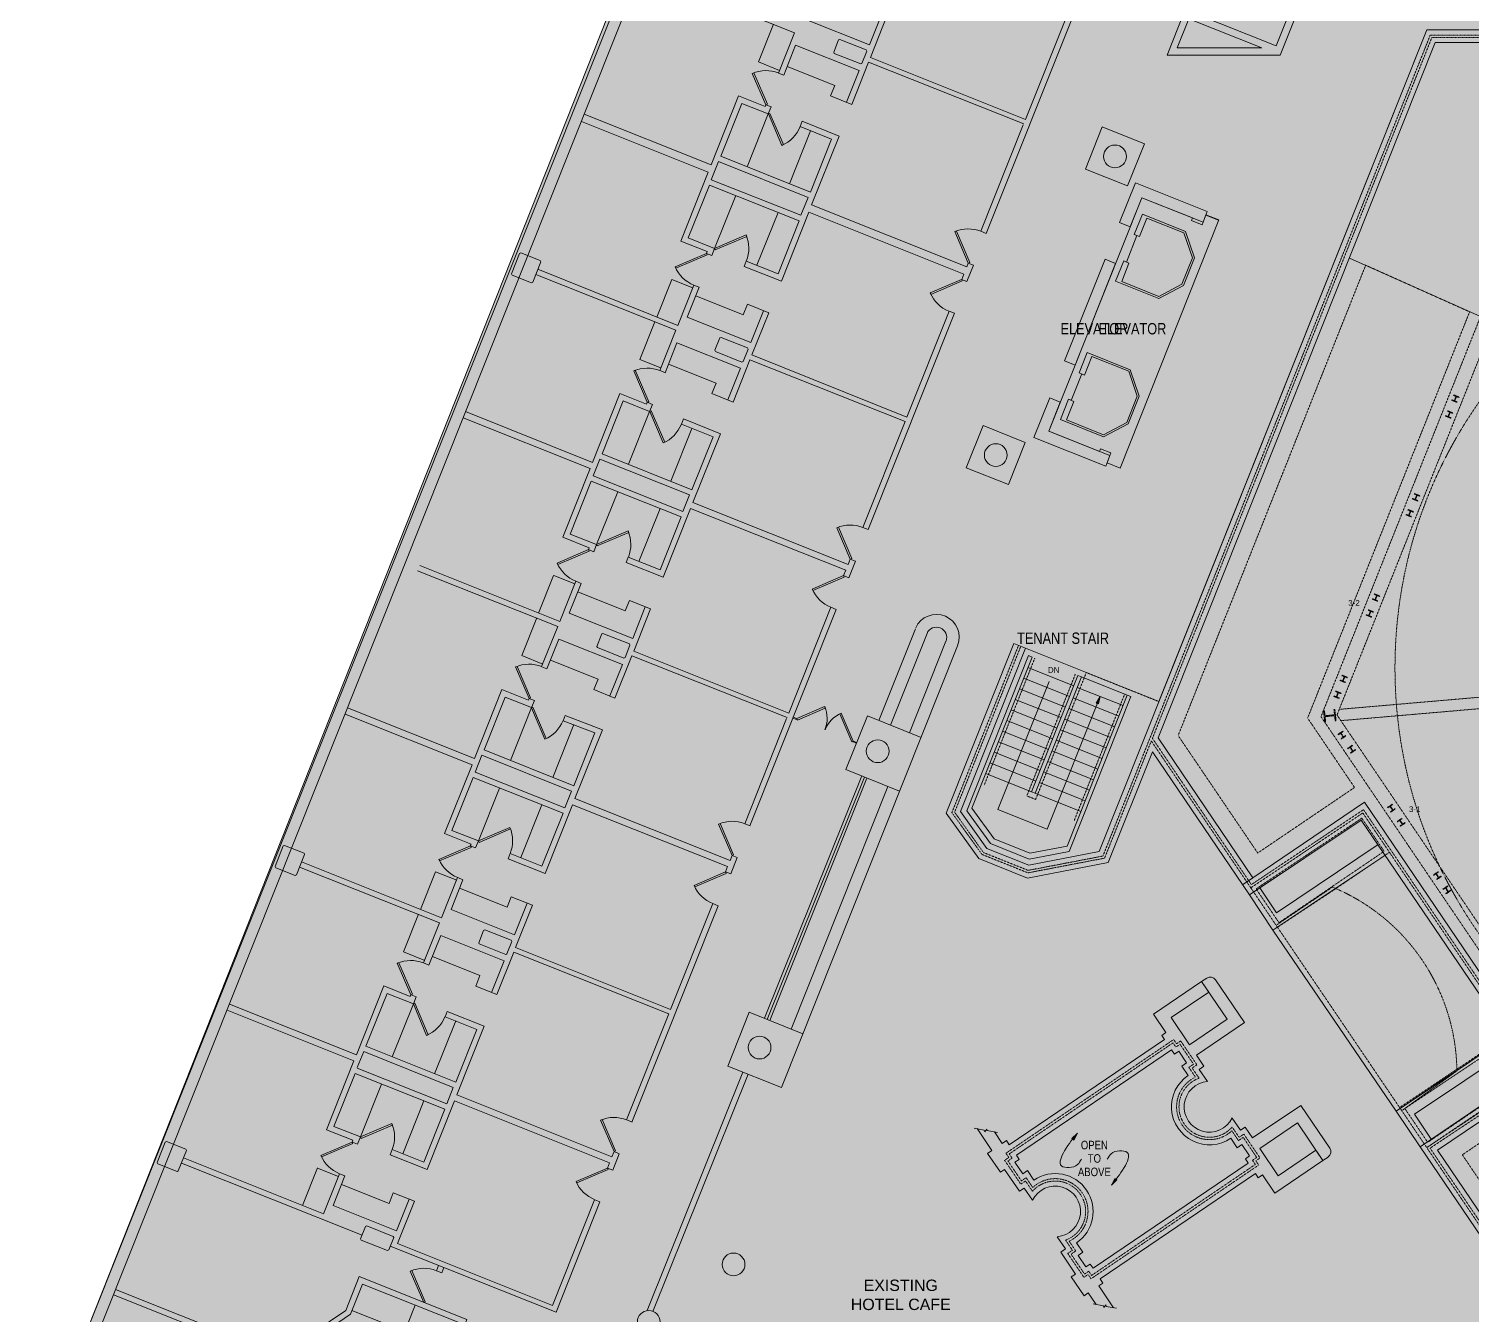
# Model space of a CAD drawing. Header units: inches. Extents: x -13 to 4331, y -638 to 2885.
# Drawn here: x -13 to 1507, y 155 to 1510 of the extents above; entities that cross this region are included whole.
import ezdxf

# ---------------------------------------------------------------- set-up
doc = ezdxf.new("R2010")
doc.units = ezdxf.units.IN
doc.header["$MEASUREMENT"] = 0
doc.linetypes.add('IMPORT-HIDDEN2 _2_', pattern=[0.09375, 0.0625, -0.03125])
doc.layers.get('DEFPOINTS').update_dxf_attribs({"lineweight": 9})
for name, color, linetype, lineweight in [('A-CASE', 7, 'Continuous', 9), ('A-DETL-GENF', 92, 'Continuous', 9), ('A-DETL-THIN', 151, 'Continuous', 9), ('A-DOOR', 31, 'Continuous', 13), ('A-ELEV', 7, 'Continuous', 9), ('A-FLOR-LEVL', 7, 'Continuous', 9), ('A-FLOR-STRS', 7, 'Continuous', 9), ('A-GLAZ', 7, 'Continuous', 9), ('A-WALL', 113, 'Continuous', 9), ('A-WALL-PRHT', 7, 'Continuous', 9), ('Chevy Chase Pavilion_3rd Floor Base_dwg', 8, 'Continuous', 9), ('DEMO', 7, 'IMPORT-HIDDEN2 _2_', 9), ('DEMO-RCP', 7, 'IMPORT-HIDDEN2 _2_', 9), ('NIC', 7, 'Continuous', 9), ('S-COLS', 52, 'Continuous', 13), ('SYMB', 7, 'Continuous', 9), ('TEXT', 7, 'Continuous', 9), ('TEXT - RCP', 7, 'Continuous', 9)]:
    doc.layers.add(name, color=color, linetype=linetype, lineweight=lineweight)
doc.styles.add('Arial', font='arial.ttf', dxfattribs={"height": 6})
doc.styles.add('Arial_1', font='arial.ttf', dxfattribs={"width": 0.8, "height": 12})
doc.styles.add('Arial_2', font='arial.ttf', dxfattribs={"width": 0.8, "height": 9})
doc.styles.add('Arial_3', font='arial.ttf', dxfattribs={"height": 12})

# ---------------------------------------------------------------- blocks, each defined once
blk = doc.blocks.new('Chevy Chase Pavilion_3rd Floor Base_dwg__U3-5518006-FIRST FLOOR')
at = {"layer": 'A-DOOR', "color": 253, "lineweight": 9, "flags": 128}
blk.add_lwpolyline([(0, 0), (25.5, 25.5), (26.1, 24.8), (26.7, 24.2), (1.2, -1.2)], close=True, dxfattribs=at)
at = {"layer": 'A-DOOR', "color": 253, "lineweight": 9}
blk.add_arc((0, 0), 36, 0, 45, dxfattribs=at)
blk = doc.blocks.new('Chevy Chase Pavilion_3rd Floor Base_dwg__U3-5518005-FIRST FLOOR')
at = {"layer": 'A-DOOR', "color": 253, "lineweight": 9, "flags": 128}
blk.add_lwpolyline([(0, 0), (25.5, 25.5), (26.1, 24.8), (26.7, 24.2), (1.2, -1.2)], close=True, dxfattribs=at)
at = {"layer": 'A-DOOR', "color": 253, "lineweight": 9}
blk.add_arc((0, 0), 36, 0, 45, dxfattribs=at)
blk = doc.blocks.new('Chevy Chase Pavilion_3rd Floor Base_dwg_cut-5518009-FIRST FLOOR')
at = {"layer": 'SYMB', "color": 253, "flags": 128}
blk.add_lwpolyline([(-1, 0), (-0.125, 0), (-0.0625, -0.125), (0.0625, 0.125), (0.125, 0), (1, 0)], dxfattribs=at)
blk = doc.blocks.new('Chevy Chase Pavilion_3rd Floor Base_dwg_col-W-5518012-FIRST FLOOR')
at = {"layer": 'DEMO', "color": 253, "flags": 128}
blk.add_lwpolyline([(0, 0.08), (0.46, 0.08), (0.46, 0.92), (0, 0.92), (0, 1), (1, 1), (1, 0.92), (0.54, 0.92), (0.54, 0.08), (1, 0.08), (1, 0), (0, 0)], close=True, dxfattribs=at)
blk = doc.blocks.new('Chevy Chase Pavilion_3rd Floor Base_dwg__U11-5518016-FIRST FLOOR')
at = {"layer": 'A-GLAZ', "color": 253, "flags": 128}
blk.add_lwpolyline([(0, 0), (22.6, 22.6), (23.2, 22), (23.8, 21.4), (1.2, -1.2)], close=True, dxfattribs=at)
at = {"layer": 'A-GLAZ', "color": 253}
blk.add_arc((0, 0), 32, 0, 45, dxfattribs=at)
blk = doc.blocks.new('Chevy Chase Pavilion_3rd Floor Base_dwg__U11-5518017-FIRST FLOOR')
at = {"layer": 'A-GLAZ', "color": 253, "flags": 128}
blk.add_lwpolyline([(0, 0), (22.6, 22.6), (23.2, 22), (23.8, 21.4), (1.2, -1.2)], close=True, dxfattribs=at)
at = {"layer": 'A-GLAZ', "color": 253}
blk.add_arc((0, 0), 32, 0, 45, dxfattribs=at)
blk = doc.blocks.new('Chevy Chase Pavilion_3rd Floor Base_dwg-5020009-FIRST FLOOR')
at = {"layer": 'A-FLOR-STRS'}
blk.add_hatch(color=253, dxfattribs=at).paths.add_polyline_path([(1114.3, 798.5), (1111.8, 799.4), (1116, 806.4)], flags=0)
at = {"layer": 'TEXT - RCP'}
for points in [[(1088.4, 338.9), (1086.2, 340.5), (1092, 346.2)], [(1127.8, 291.3), (1131.4, 298.5), (1133.6, 297)]]:
    blk.add_hatch(color=253, dxfattribs=at).paths.add_polyline_path(points, flags=0)
at = {"layer": 'A-CASE', "color": 253}
for p, q in [((755.7, 1475.3), (771.6, 1514.9)), ((755.8, 1475.2), (778, 1466.3)), ((743.9, 1364.7), (766.1, 1420.4)), ((788.4, 1346.8), (810.7, 1402.5)), ((731.8, 1334.3), (709.6, 1278.6)), ((776.5, 1316.6), (754.2, 1260.9)), ((664.3, 1246), (648.5, 1206.3)), ((664.4, 1245.9), (686.7, 1237.1)), ((630.6, 1161.6), (646.5, 1201.3)), ((630.8, 1161.6), (653, 1152.6)), ((618.8, 1051.1), (641, 1106.8)), ((663.3, 1033.2), (685.6, 1088.9)), ((607.4, 1022.2), (585.1, 966.5)), ((652, 1004.5), (629.8, 948.8)), ((539.8, 933.9), (524, 894.2)), ((540, 933.8), (562.3, 925)), ((506.2, 849.5), (522, 889.2)), ((506.3, 849.5), (528.3, 840.6)), ((494.3, 739), (516.6, 794.7)), ((538.9, 721.1), (561.1, 776.8)), ((482.8, 709.9), (460.6, 654.2)), ((527.4, 692.2), (505.2, 636.5)), ((415.3, 621.6), (399.5, 581.9)), ((415.4, 621.5), (437.7, 612.7)), ((381.6, 537.2), (397.5, 576.9)), ((381.7, 537.2), (404, 528.2)), ((369.8, 426.6), (392, 482.4)), ((414.3, 408.7), (436.6, 464.5)), ((358.4, 397.8), (336.1, 342.1)), ((403, 380.1), (380.8, 324.4)), ((290.8, 309.5), (275, 269.8)), ((290.9, 309.4), (313.1, 300.6)), ((382.9, 137), (327.1, 159.2))]:
    blk.add_line(p, q, dxfattribs=at)
at = {"layer": 'A-CASE', "color": 253, "flags": 128}
for points in [[(786.1, 1470.4), (836.2, 1450.4), (831.8, 1439.3), (854.1, 1430.4)], [(689.7, 1228.6), (739.8, 1208.6), (744.2, 1219.7), (766.6, 1210.8)], [(661, 1156.7), (711.1, 1136.7), (706.7, 1125.7), (729, 1116.7)], [(565.2, 916.5), (615.4, 896.5), (619.8, 907.6), (642.1, 898.7)], [(536.5, 844.7), (586.7, 824.6), (582.3, 813.6), (604.5, 804.6)], [(440.7, 604.2), (490.8, 584.2), (495.2, 595.3), (517.5, 586.4)], [(412, 532.3), (462.1, 512.3), (457.7, 501.2), (480, 492.3)], [(316.2, 292.1), (366.4, 272.1), (370.8, 283.2), (393.1, 274.3)]]:
    blk.add_lwpolyline(points, dxfattribs=at)
at = {"layer": 'A-ELEV', "color": 253}
for p, q in [((1154.8, 1292.2), (1143.7, 1264.3)), ((1096.6, 1146.3), (1085.5, 1118.5))]:
    blk.add_line(p, q, dxfattribs=at)
at = {"layer": 'A-ELEV', "color": 253, "flags": 128}
for points in [[(1215.4, 1268.8), (1205.9, 1296.5), (1160.5, 1314.7), (1152, 1293.3), (1157.6, 1291.1), (1165.3, 1310.6), (1204.3, 1295), (1213.3, 1268.8)], [(1215.4, 1268.8), (1203.8, 1239.5), (1177.8, 1225.9), (1132.3, 1244.1), (1140.9, 1265.4), (1146.4, 1263.2), (1138.7, 1243.7), (1177.7, 1228.1), (1202.2, 1241), (1213.3, 1268.8)]]:
    blk.add_lwpolyline(points, dxfattribs=at)
blk.add_lwpolyline([(1144, 1095.1), (1119.5, 1082.3), (1080.5, 1097.9), (1088.3, 1117.4), (1082.7, 1119.6), (1074.2, 1098.2), (1119.6, 1080.1), (1145.6, 1093.7), (1157.3, 1123), (1147.8, 1150.7), (1102.3, 1168.8), (1093.8, 1147.5), (1099.4, 1145.2), (1107.2, 1164.7), (1146.2, 1149.2), (1155.1, 1123)], close=True, dxfattribs=at)
at = {"layer": 'A-FLOR-LEVL', "color": 253, "flags": 128}
blk.add_lwpolyline([(2342.6, 192.9), (2492.7, 569.2), (2373.3, 616.8), (2479.4, 882.9), (2166.6, 1344.7), (1572, 1344.7), (1516.9, 1206.7), (1378.7, 1268.5)], dxfattribs=at)
blk.add_lwpolyline([(1159.9, 1332.1), (1061.8, 1086), (1126.3, 1060.2), (1123.3, 1052.6), (1137, 1047.1), (1241.2, 1308.6), (1227.5, 1314), (1224.5, 1306.4)], close=True, dxfattribs=at)
at = {"layer": 'A-FLOR-STRS', "color": 253}
for p, q in [((1039.9, 836.8), (1088.2, 817.5)), ((1035.4, 825.6), (1083.7, 806.3)), ((1144.6, 807.9), (1096.3, 827.2)), ((1031, 814.5), (1079.3, 795.2)), ((1140.2, 796.7), (1091.9, 816)), ((1111.8, 799.4), (1116, 806.4)), ((1116, 806.4), (1114.3, 798.5)), ((1022.1, 792.2), (1070.4, 772.9)), ((1026.5, 803.3), (1074.8, 784.1)), ((1131.3, 774.5), (1083, 793.7)), ((1135.8, 785.6), (1087.5, 804.9)), ((1114.3, 798.5), (1111.8, 799.4)), ((1017.7, 781), (1066, 761.8)), ((1126.9, 763.3), (1078.6, 782.6)), ((1013.2, 769.9), (1061.5, 750.6)), ((1118, 741), (1069.7, 760.3)), ((1122.4, 752.2), (1074.1, 771.4)), ((1004.3, 747.6), (1052.6, 728.3)), ((1008.8, 758.7), (1057.1, 739.5)), ((1113.5, 729.9), (1065.2, 749.1)), ((999.9, 736.4), (1048.2, 717.2)), ((1109.1, 718.7), (1060.8, 738)), ((1043.7, 706), (995.4, 725.3)), ((1100.2, 696.4), (1051.9, 715.7)), ((1104.6, 707.6), (1056.3, 726.8)), ((1095.7, 685.3), (1047.4, 704.5))]:
    blk.add_line(p, q, dxfattribs=at)
at = {"layer": 'A-FLOR-STRS', "color": 253, "flags": 128}
blk.add_lwpolyline([(1116, 806.4), (1060.3, 666.6), (1008.3, 687.4), (1062.1, 822.2)], dxfattribs=at)
at = {"layer": 'A-GLAZ', "color": 253}
for p, q in [((1240.6, 1308.3), (1227.3, 1313.6)), ((764.9, 466.1), (867.4, 721.5))]:
    blk.add_line(p, q, dxfattribs=at)
at = {"layer": 'A-GLAZ', "color": 253, "flags": 128}
for points in [[(1123.3, 1052.6), (1137, 1047.1), (1241.2, 1308.6), (1227.5, 1314)], [(792.5, 784.6), (796.2, 783.1), (795.8, 782.2), (792.1, 783.6)], [(859, 757), (855.3, 758.5), (855.7, 759.4), (859.4, 757.9)]]:
    blk.add_lwpolyline(points, dxfattribs=at)
at = {"layer": 'A-WALL', "color": 253}
for p, q in [((709.6, 1278.7), (706.6, 1271.1)), ((701.1, 1273.3), (706.7, 1271.1)), ((743, 1265.2), (740.8, 1259.6)), ((687.7, 1239.9), (693.3, 1237.7)), ((970, 1245.9), (975.6, 1243.7)), ((638.5, 1116.4), (644.1, 1114.2)), ((641, 1106.7), (644, 1114.2)), ((674.5, 1093.4), (676.8, 1098.9)), ((576.7, 961.2), (582.2, 959)), ((585.2, 966.6), (582.2, 959)), ((618.6, 953.2), (616.4, 947.6)), ((563.4, 927.8), (568.9, 925.5)), ((845.6, 933.8), (851.1, 931.6)), ((741.3, 672.3), (785.5, 783.2)), ((762.1, 467.2), (864.6, 722.6)), ((767.7, 465), (870.2, 720.4)), ((741.4, 672.2), (746.9, 670)), ((438.7, 615.5), (444.3, 613.3)), ((402.7, 525.5), (408.3, 523.3)), ((389.5, 492), (395.1, 489.8)), ((392, 482.3), (395, 489.8)), ((425.4, 468.8), (427.6, 474.4)), ((638.4, 159.1), (739.4, 410.6)), ((644.6, 158.3), (745, 408.3)), ((616.9, 360.1), (622.5, 357.9)), ((327.7, 336.8), (333.2, 334.6)), ((336.2, 342.1), (333.2, 334.6)), ((147.5, 314.5), (338, 238.8)), ((596.6, 309.4), (602.1, 307.2)), ((583.2, 276), (588.7, 273.8))]:
    blk.add_line(p, q, dxfattribs=at)
at = {"layer": 'A-WALL', "color": 253, "flags": 128}
for points in [[(2839.1, -637.8), (408.3, -637.8), (-13.4, -15.7), (1142, 2881.3), (1838.7, 2603.4)], [(1819.7, 2572), (1139.7, 2843.2), (0.1, -14.3), (414.9, -626.2), (2839.1, -626.2)], [(1287.9, 1736.5), (1390.8, 1695.5), (1305.8, 1482.3), (1186.5, 1482.3), (1210, 1541.2), (1216.6, 1538.5), (1212.3, 1527.7), (1301.5, 1492.2), (1380.9, 1691.2), (1291.7, 1726.8)], [(646.1, 1564.7), (793.8, 1505.9), (776.8, 1463.5), (782.4, 1461.3), (795, 1492.7), (861.8, 1466), (848.5, 1432.6)], [(818.3, 1551.4), (805.9, 1520), (872.7, 1493.3), (886.1, 1526.7)], [(891.6, 1524.5), (873.9, 1479.9), (1037.3, 1414.5), (1081.8, 1526.1), (1087.4, 1523.9), (995.8, 1294.4), (990.3, 1296.7), (1035, 1408.9)], [(854.1, 1430.4), (871.9, 1474.9), (1035.4, 1409.8)], [(572.1, 1420.2), (705.9, 1366.8), (734.9, 1439.3), (762.8, 1428.2), (763.5, 1430.1)], [(799.6, 1407.1), (832.9, 1393.6), (810.7, 1337.9), (716, 1375.8), (738.3, 1431.5), (766.1, 1420.4)], [(763.6, 1430.1), (769.1, 1427.9), (766.1, 1420.3)], [(569.1, 1412.3), (702.9, 1358.9), (673.9, 1286.3), (701.8, 1275.3), (701.1, 1273.3)], [(799.7, 1407.1), (801.9, 1412.6), (840.7, 1396.9), (811.8, 1324.5), (975.3, 1259.2), (976.9, 1263.2), (982.5, 1261), (975.6, 1243.7)], [(743, 1265.2), (776.5, 1252), (798.8, 1307.8), (704, 1345.4), (681.7, 1289.7), (709.6, 1278.6)], [(740.8, 1259.7), (779.9, 1244.2), (808.8, 1316.7), (972.3, 1251.5), (970.1, 1245.9)], [(521, 1251), (668.7, 1192.3), (651.9, 1149.9)], [(523.2, 1256.6), (670.8, 1197.5), (687.6, 1240)], [(693.2, 1237.7), (680.8, 1206.3), (747.7, 1179.6), (761, 1213)], [(766.6, 1210.8), (748.8, 1166.3), (912.2, 1100.9), (956.7, 1212.5), (962.3, 1210.3), (871.4, 982.3), (865.8, 984.6), (910.3, 1096.2), (746.8, 1161.3), (729, 1116.7)], [(652, 1149.8), (657.5, 1147.6), (669.9, 1179), (736.8, 1152.3), (723.4, 1119)], [(447, 1106.6), (580.9, 1053.1), (609.8, 1125.7), (637.7, 1114.5), (638.5, 1116.5)], [(674.5, 1093.3), (707.9, 1080), (685.6, 1024.2), (590.9, 1062.2), (613.2, 1117.9), (641, 1106.7)], [(1061.8, 1086), (1115.2, 1064.7), (1116.3, 1067.5), (1127.4, 1063), (1121.9, 1049.1), (1046.2, 1079.3), (1062.8, 1121.1), (1074, 1116.6), (1061.8, 1086)], [(444.6, 1100.2), (578.4, 1046.8), (549.5, 974.2), (577.4, 963.2), (576.6, 961.2)], [(676.7, 1098.9), (715.7, 1083.3), (686.7, 1010.9), (850.2, 945.6)], [(618.6, 953.2), (652.1, 939.9), (674.3, 995.7), (579.5, 1033.3), (557.3, 977.6), (585.2, 966.5)], [(616.4, 947.7), (655.4, 932.2), (684.3, 1004.6), (847.8, 939.4), (845.6, 933.8)], [(398.7, 944.5), (546.3, 885.4), (563.3, 927.8)], [(850.3, 945.6), (852.5, 951.1), (858, 948.9), (851.2, 931.6)], [(396.5, 938.9), (544.3, 880.2), (527.2, 837.9)], [(568.8, 925.6), (556.3, 894.2), (623.2, 867.5), (636.5, 900.9)], [(642.1, 898.7), (624.3, 854.2), (787.7, 788.8), (832.2, 900.4), (837.8, 898.2), (746.8, 670)], [(527.3, 837.8), (532.8, 835.6), (545.4, 866.9), (612.3, 840.2), (599, 806.9)], [(604.5, 804.6), (622.3, 849.2), (785.9, 784.1)], [(320, 787.9), (453.9, 734.5), (424.9, 661.9), (452.8, 650.9), (452, 648.9), (457.6, 646.7), (460.6, 654.2), (432.7, 665.3), (455, 721), (549.8, 683.4), (527.5, 627.6), (494.1, 640.9), (491.8, 635.3), (530.9, 619.8), (559.8, 692.3), (723.2, 627.1), (721, 621.5), (726.6, 619.3), (733.5, 636.6), (727.9, 638.8), (725.8, 633.5), (562.3, 698.8), (591.2, 771.2), (552, 786.4), (549.8, 780.8), (583.4, 767.9), (561.2, 712.1), (466.5, 750.1), (488.7, 805.8), (516.6, 794.6), (519.6, 802.1), (514, 804.4), (513.2, 802.4), (485.4, 813.6), (456.4, 741), (322.6, 794.5)], [(272, 626.6), (419.7, 567.9), (402.7, 525.5)], [(274.2, 632.2), (421.8, 573.1), (438.6, 615.5)], [(444.2, 613.3), (431.8, 581.9), (498.6, 555.2), (512, 588.6)], [(517.5, 586.4), (499.8, 541.9), (663.2, 476.5), (707.7, 588.1), (713.3, 585.9), (622.4, 357.9)], [(408.2, 523.3), (420.9, 554.6), (487.8, 527.9), (474.4, 494.5)], [(616.8, 360.2), (661.3, 471.8), (497.8, 536.8), (480, 492.3)], [(198, 482.2), (331.9, 428.7), (360.8, 501.3), (388.7, 490.1), (389.4, 492.1)], [(425.4, 468.8), (458.8, 455.5), (436.6, 399.8), (341.9, 437.8), (364.2, 493.5), (392, 482.3)], [(195.6, 475.8), (329.4, 422.4), (300.5, 349.8), (328.3, 338.8), (327.6, 336.8)], [(427.6, 474.3), (466.6, 458.9), (437.7, 386.4), (601.2, 321.2), (603.5, 326.7), (609, 324.5), (602.2, 307.2)], [(332.9, 415.2), (339.7, 432.2), (434.1, 394.4), (427.1, 377), (332.7, 414.5)], [(596.6, 309.4), (598.8, 315), (435.3, 380.2), (406.4, 307.7), (367.4, 323.2), (369.6, 328.8), (403.1, 315.5), (425.3, 371.3), (330.5, 408.9), (308.3, 353.2), (336.1, 342.1)], [(149.7, 320.1), (297.3, 261), (314.2, 303.4), (319.7, 301.2), (307.3, 269.8), (374.2, 243.1), (387.5, 276.5)], [(367.7, 227), (542.4, 157.5), (588.7, 273.8)], [(393.1, 274.3), (375.3, 229.8), (538.7, 164.4), (583.1, 276)], [(424.2, 204.5), (422, 198.9), (416.4, 201.2), (418.6, 206.7)], [(446.2, 144.1), (448.4, 149.7), (334.8, 194.9), (320.7, 159.2), (272.4, 126.4), (275.8, 121.4), (325.6, 155.3), (338.2, 187.1), (446.2, 144.1)], [(225.2, 103.1), (213.1, 121), (75.9, 175.7)], [(225.2, 103.1), (230.2, 106.5), (217, 125.8), (78.1, 181.2)], [(313.6, 55.1), (318.5, 58.5), (296, 91.6), (300.9, 95), (316.7, 71.8), (371.8, 109.1), (394, 164.9)]]:
    blk.add_lwpolyline(points, dxfattribs=at)
for points in [[(1286.6, 1489.9), (1197.2, 1489.9), (1209.5, 1520.7)], [(800.6, 1313.5), (706.1, 1351), (713.8, 1370.2), (808.2, 1332.4)], [(1213.3, 1310.8), (1212.2, 1308), (1223.4, 1303.6), (1228.9, 1317.5), (1153.2, 1347.7), (1136.5, 1305.9), (1147.7, 1301.5), (1159.9, 1332.1)], [(1121.2, 1267.4), (1132.2, 1262.7), (1089.5, 1155.6), (1078.4, 1160.1)], [(676.1, 1001.4), (581.7, 1038.9), (588.7, 1056.6), (683.1, 1018.8)], [(551.6, 689.1), (457.1, 726.6), (464.3, 744.5), (558.6, 706.7)]]:
    blk.add_lwpolyline(points, close=True, dxfattribs=at)
at = {"layer": 'A-WALL-PRHT', "color": 253}
for p, q in [((882.6, 781.1), (921.2, 877.7)), ((894.9, 776.2), (933.5, 872.8)), ((953.4, 864.8), (914.9, 768.2)), ((975.4, 685.9), (1040.6, 849.4)), ((790.4, 455.9), (892.3, 711.6)), ((1277.1, 615.4), (1266, 607.9))]:
    blk.add_line(p, q, dxfattribs=at)
at = {"layer": 'A-WALL-PRHT', "color": 253, "flags": 128}
for points in [[(2886.2, 179.6), (1556.5, 179.6), (1453.3, 331.9), (1570.9, 411.6), (1391.3, 676.1), (1273.3, 597.2), (1171.2, 748.1), (1124.6, 631.3), (1039.3, 615), (988, 635.5), (953.6, 683.3), (1025, 862.1), (1037.3, 857.2), (968.6, 685.1), (996.5, 646.3), (1040.7, 628.7), (1115, 642.9), (1460.3, 1508.9), (1697.9, 1508.9)], [(2877.3, 192.9), (1563.5, 192.9), (1471.7, 328.3), (1589.5, 407.7), (1394.7, 695), (1277.1, 615.4), (1177.1, 762.9), (1469.3, 1495.7), (1697.9, 1495.7)], [(965.7, 859.9), (780.1, 394.3), (723.4, 416.9), (746, 473.6), (802.7, 451)], [(1040.6, 849.4), (1044.3, 847.9), (980.8, 688.7), (1004.2, 656.2), (1041.8, 641.2), (1081.2, 648.7), (1144.6, 807.9), (1148.4, 806.4), (1083.2, 643), (1041.2, 634.9), (1000.3, 651.3), (975.4, 685.9)], [(904.6, 706.7), (848, 729.3), (870.6, 785.9), (927.2, 763.3)], [(1409, 650.2), (1301.8, 578.5), (1284.3, 604.7), (1273.3, 597.2), (1298.1, 560), (1416.2, 638.9)], [(1228.5, 509.6), (1223, 505.9), (1249.9, 466.2), (1210.2, 439.2), (1190.7, 468), (1230.4, 494.9), (1223, 505.9), (1172.3, 471.5), (1185.3, 452.2), (1180.9, 449.2), (1183.9, 444.8), (1020.2, 333.8), (1017.2, 338.3), (1012.8, 335.3), (1004.6, 347.4)], [(1237.7, 507.9), (1268.3, 462.6), (1217.6, 428.3), (1225.4, 416.7), (1220.5, 413.4), (1229.2, 400.5)], [(1453.3, 331.9), (1428.2, 369.4), (1546, 448.2)], [(1208.8, 407), (1202.1, 416.9), (1207, 420.3), (1198.8, 432.4), (1194.4, 429.4), (1191.3, 433.8), (1027.7, 322.9), (1030.7, 318.4), (1026.2, 315.4), (1034.4, 303.3), (1039.4, 306.7), (1046.1, 296.7)], [(1553.5, 437.1), (1447.4, 366.2), (1465.1, 339.8)], [(1255.2, 362.1), (1263.9, 349.2), (1268.9, 352.6), (1276.7, 341.1), (1327.4, 375.4), (1358.1, 330.2)], [(986.2, 350.9), (1001.8, 327.8), (997.3, 324.8), (1010.8, 304.9), (1015.3, 308), (1030.9, 284.9), (1035.9, 288.3), (1044.6, 275.4)], [(1356.3, 321), (1350.8, 317.3), (1323.9, 357), (1284.2, 330.1), (1303.7, 301.3), (1343.4, 328.3), (1350.8, 317.3), (1300.1, 282.9), (1287, 302.2), (1282.6, 299.2), (1279.6, 303.6), (1115.9, 192.7), (1118.9, 188.2), (1114.5, 185.2), (1130.1, 162.2)], [(1091, 230.5), (1097.7, 220.6), (1092.8, 217.2), (1101, 205.1), (1105.4, 208.1), (1108.5, 203.7), (1272.1, 314.6), (1269.1, 319.1), (1273.6, 322.1), (1265.4, 334.2), (1260.4, 330.8), (1253.7, 340.8)], [(1111.7, 165.7), (1103.5, 177.8), (1099, 174.8), (1085.6, 194.6), (1090, 197.7), (1074.4, 220.7), (1079.3, 224.1), (1070.6, 236.9)]]:
    blk.add_lwpolyline(points, dxfattribs=at)
for points in [[(1118.1, 1406.7), (1162.6, 1389), (1144.9, 1344.5), (1100.4, 1362.2)], [(992.6, 1091.9), (1037.1, 1074.2), (1019.3, 1029.7), (974.8, 1047.4)], [(1092.6, 828.6), (1043.7, 706), (1047.4, 704.5), (1096.3, 827.2)]]:
    blk.add_lwpolyline(points, close=True, dxfattribs=at)
at = {"layer": 'A-WALL-PRHT', "color": 253}
for centre, radius, start, end in [((943.4, 868.8), 24, 338.258, 155.662), ((943.4, 868.6), 10.8, 339.556, 156.96), ((1232.2, 504.1), 6.62, 34.13, 124.13), ((1231.2, 373.9), 40, 124.13, 304.13), ((1231.2, 373.9), 26.7, 94.4387, 333.8213), ((1352.6, 326.5), 6.62, 304.13, 34.13), ((1068.6, 263.6), 26.7, 274.4387, 153.8213), ((1068.6, 263.6), 40, 304.13, 124.13)]:
    blk.add_arc(centre, radius, start, end, dxfattribs=at)
at = {"layer": 'DEFPOINTS', "color": 253, "linetype": 'IMPORT-HIDDEN2 _2_'}
blk.add_circle((1913.8, 836.4), 487, dxfattribs=at)
at = {"layer": 'DEMO', "color": 253}
for p, q in [((1047.1, 846.8), (993.8, 713)), ((1368, 792.8), (1827.6, 832.5)), ((1141.9, 809), (1088.5, 675.3)), ((1369.7, 780.9), (1828.2, 820.5))]:
    blk.add_line(p, q, dxfattribs=at)
at = {"layer": 'DEMO', "color": 253, "flags": 128}
for points in [[(1032.3, 859.2), (962.6, 684.4), (993, 641.9), (1040.1, 623.1), (1118.9, 638.2), (1464, 1503.5), (1697.9, 1503.5)], [(2880.9, 187.5), (1560.6, 187.5), (1463.8, 330.3), (1582, 408.9), (1393.6, 687.1), (1275.4, 608.1), (1171.1, 762.3), (1465.7, 1501), (1697.9, 1501)], [(2882.6, 185), (1559.3, 185), (1460.3, 330.9), (1578.5, 409.6), (1392.9, 683.6), (1274.8, 604.7), (1169.9, 759.5), (1120.7, 636), (1039.9, 620.5), (991.4, 639.9), (959.7, 684), (1029.9, 860.1)], [(1089.8, 829.8), (1038.7, 701.6), (1048, 697.9), (1101.4, 831.6), (1178, 801)], [(1274.8, 604.7), (1302.9, 563.2), (1360.2, 601), (1421, 642.2)], [(1220.3, 404.1), (1213, 414.8), (1218, 418.2), (1200.9, 443.3), (1196.5, 440.3), (1193.5, 444.8), (1016.7, 325), (1019.7, 320.5), (1015.3, 317.5), (1032.3, 292.4), (1037.3, 295.7), (1044.6, 285)], [(1216.5, 405.2), (1209.5, 415.5), (1214.5, 418.8), (1200.2, 439.8), (1195.8, 436.8), (1192.8, 441.3), (1020.2, 324.3), (1023.2, 319.8), (1018.8, 316.8), (1033, 295.8), (1038, 299.2), (1044.9, 288.9)], [(1549.8, 452.1), (1431.7, 373.2), (1460.3, 330.9), (1577.8, 410.6)], [(1079.5, 233.4), (1086.8, 222.7), (1081.8, 219.3), (1098.9, 194.2), (1103.3, 197.2), (1106.4, 192.7), (1283.1, 312.5), (1280.1, 317), (1284.5, 320), (1267.5, 345.1), (1262.5, 341.8), (1255.2, 352.5)], [(1083.3, 232.3), (1090.3, 222), (1085.3, 218.6), (1099.6, 197.6), (1104, 200.6), (1107, 196.2), (1279.6, 313.2), (1276.6, 317.6), (1281, 320.6), (1266.8, 341.7), (1261.8, 338.3), (1254.9, 348.6)]]:
    blk.add_lwpolyline(points, dxfattribs=at)
for points in [[(1348.8, 785.1), (1656.7, 330.7), (2259.2, 330.7), (2479.4, 882.9), (2166.6, 1344.7), (1572, 1344.7)], [(1365.7, 786.9), (1664.7, 345.7), (2249.1, 345.7), (2462.6, 881.1), (2158.6, 1329.7), (1582.1, 1329.7)], [(1505.5, 1211.8), (1395.9, 1260.9), (1198.2, 765.2), (1282.1, 641.4), (1384.2, 710.5), (1334.7, 783.6)], [(1280.4, 603.6), (1304.5, 568), (1415.4, 643.2), (1391.8, 678.1)], [(1599.8, 392.4), (1497.8, 323.3), (1573.4, 211.6), (2350.1, 211.6), (2492.7, 569.2), (2384.9, 612.2), (2267.7, 318.2), (1650.1, 318.2)], [(1437.2, 372.1), (1461.3, 336.5), (1572.3, 411.7), (1548.7, 446.5)]]:
    blk.add_lwpolyline(points, close=True, dxfattribs=at)
at = {"layer": 'DEMO', "color": 253}
for centre, radius, start, end in [((1231.2, 373.9), 34.6, 115.1996, 313.0604), ((1231.2, 373.9), 32.1, 109.9401, 318.3199), ((1068.6, 263.6), 32.1, 289.9401, 138.3199), ((1068.6, 263.6), 34.6, 295.1996, 133.0604)]:
    blk.add_arc(centre, radius, start, end, dxfattribs=at)
at = {"layer": 'DEMO-RCP', "color": 253}
for p, q in [((1368, 792.8), (1827.6, 832.5)), ((1369.7, 780.9), (1828.2, 820.5)), ((1302.1, 565.6), (1360.8, 605.4)), ((1302.1, 564.4), (1434.5, 369)), ((1492.1, 411.8), (1434.5, 370.2))]:
    blk.add_line(p, q, dxfattribs=at)
at = {"layer": 'DEMO-RCP', "color": 253, "flags": 128}
for points in [[(1348.8, 785.1), (1656.7, 330.7), (2259.2, 330.7), (2479.4, 882.9), (2166.6, 1344.7), (1572, 1344.7)], [(1365.7, 786.9), (1664.7, 345.7), (2249.1, 345.7), (2462.6, 881.1), (2158.6, 1329.7), (1582.1, 1329.7)]]:
    blk.add_lwpolyline(points, close=True, dxfattribs=at)
at = {"layer": 'DEMO-RCP', "color": 253}
blk.add_arc((1280, 409.4), 212.1, 0.6581, 67.6019, dxfattribs=at)
at = {"layer": 'NIC', "color": 253, "flags": 128}
blk.add_lwpolyline([(408.3, -637.8), (-13.4, -15.7), (1142, 2881.3), (1809.4, 2615.1), (1910.5, 2868.6), (4259.6, 1931.3), (4259.6, -637.8)], close=True, dxfattribs=at)
blk.add_lwpolyline([(2631.5, 578.2), (2568.1, 672.1), (2661.5, 906.3), (2253.1, 1508.9), (1460.3, 1508.9), (1178, 801), (1025, 862.1), (953.6, 683.3), (988, 635.5), (1039.3, 615), (1124.6, 631.3), (1171.2, 748.1), (1273.3, 597.2), (1298.1, 560), (1428.2, 369.4), (1453.3, 331.9), (1556.5, 179.6), (2886.2, 179.6), (2758, 369.4), (2768, 376.1)], dxfattribs=at)
at = {"layer": 'S-COLS', "color": 253, "lineweight": 9, "flags": 128}
for points in [[(863.6, 1473), (864.9, 1473.5), (870, 1486.5), (869.5, 1487.8), (841.6, 1498.9), (840.3, 1498.4), (835.1, 1485.4), (835.7, 1484.1)], [(495.5, 1251.8), (496.1, 1250.5), (516.5, 1242.4), (517.8, 1243), (526.3, 1264.6), (525.8, 1265.9), (505.3, 1274), (504, 1273.4)], [(738.3, 1158.9), (739.6, 1159.5), (744.8, 1172.5), (744.3, 1173.8), (716.4, 1184.9), (715.1, 1184.3), (709.9, 1171.3), (710.5, 1170)], [(613.9, 846.8), (615.2, 847.4), (620.3, 860.4), (619.8, 861.7), (591.9, 872.8), (590.6, 872.3), (585.4, 859.2), (586, 857.9)], [(246.4, 627.2), (247, 625.9), (267.4, 617.8), (268.7, 618.4), (277.2, 639.9), (276.7, 641.2), (256.2, 649.3), (254.9, 648.8)], [(489.3, 534.5), (490.6, 535.1), (495.8, 548.1), (495.2, 549.4), (467.4, 560.5), (466.1, 559.9), (460.9, 546.9), (461.4, 545.6)], [(121.9, 315.1), (122.5, 313.8), (142.9, 305.7), (144.2, 306.3), (152.8, 327.8), (152.2, 329.1), (131.8, 337.2), (130.5, 336.7)], [(364.8, 222.4), (366.1, 223), (371.3, 236), (370.8, 237.3), (342.9, 248.4), (341.6, 247.8), (336.4, 234.8), (337, 233.5)]]:
    blk.add_lwpolyline(points, close=True, dxfattribs=at)
at = {"layer": 'S-COLS', "color": 253, "lineweight": 9}
for centre in [(1131.6, 1375.6), (1006, 1060.8), (881.5, 748.7), (757, 436.4), (729.5, 207.8), (640.1, 147.2)]:
    blk.add_circle(centre, 12, dxfattribs=at)
at = {"layer": 'TEXT - RCP', "color": 253}
for p, q in [((1086.2, 340.5), (1092, 346.2)), ((1088.4, 338.9), (1086.2, 340.5)), ((1092, 346.2), (1088.4, 338.9)), ((1127.8, 291.3), (1131.4, 298.5)), ((1133.6, 297), (1127.8, 291.3)), ((1131.4, 298.5), (1133.6, 297))]:
    blk.add_line(p, q, dxfattribs=at)
for points in [[(1092, 346.2), (1087.5, 340), (1079.8, 332.4), (1070.3, 310.8), (1084.1, 309.4), (1092.3, 311.6), (1095, 316.8), (1096.4, 318.6)], [(1127.8, 291.3), (1132.3, 297.5), (1140, 305.1), (1149.5, 326.7), (1135.7, 328.1), (1127.5, 325.9), (1124.8, 320.7), (1123.4, 318.8)]]:
    blk.add_open_spline(points, degree=3, knots=[0, 0, 0, 0, 1.921704, 3.276689, 3.966242, 4.748052, 5.329011, 5.329011, 5.329011, 5.329011], dxfattribs=at)
for name, p, rotation in [('Chevy Chase Pavilion_3rd Floor Base_dwg__U3-5518006-FIRST FLOOR', (763.7, 1430), 68.5257963831819), ('Chevy Chase Pavilion_3rd Floor Base_dwg__U3-5518006-FIRST FLOOR', (709.6, 1278.7), 338.0928456416497), ('Chevy Chase Pavilion_3rd Floor Base_dwg__U3-5518006-FIRST FLOOR', (977, 1263.2), 68.23615688476745), ('Chevy Chase Pavilion_3rd Floor Base_dwg__U3-5518006-FIRST FLOOR', (638.6, 1116.4), 68.34757479686695), ('Chevy Chase Pavilion_3rd Floor Base_dwg__U3-5518006-FIRST FLOOR', (585.2, 966.6), 338.2710672279651), ('Chevy Chase Pavilion_3rd Floor Base_dwg__U3-5518006-FIRST FLOOR', (852.6, 951.1), 68.23615688476745), ('Chevy Chase Pavilion_3rd Floor Base_dwg__U3-5518006-FIRST FLOOR', (514, 804.4), 68.46560394952026), ('Chevy Chase Pavilion_3rd Floor Base_dwg__U11-5518016-FIRST FLOOR', (796.2, 783.1), 338.2579999999983), ('Chevy Chase Pavilion_3rd Floor Base_dwg__U3-5518006-FIRST FLOOR', (460.6, 654.2), 338.2710672279651), ('Chevy Chase Pavilion_3rd Floor Base_dwg__U3-5518006-FIRST FLOOR', (728, 638.8), 68.23615688476745), ('Chevy Chase Pavilion_3rd Floor Base_dwg__U3-5518006-FIRST FLOOR', (389.4, 492.1), 68.46560394952033), ('Chevy Chase Pavilion_3rd Floor Base_dwg__U3-5518006-FIRST FLOOR', (336.2, 342.1), 338.2710672279651), ('Chevy Chase Pavilion_3rd Floor Base_dwg__U3-5518006-FIRST FLOOR', (603.5, 326.7), 68.23615688476745), ('Chevy Chase Pavilion_3rd Floor Base_dwg__U3-5518006-FIRST FLOOR', (403, 167.7), 68.23615688476745)]:
    blk.add_blockref(name, p, dxfattribs=dict(rotation=rotation))
at = {"extrusion": (0, 0, -1), "zscale": -1}
for name, p, rotation in [('Chevy Chase Pavilion_3rd Floor Base_dwg__U3-5518005-FIRST FLOOR', (-766.2, 1420.3), 201.6025338591353), ('Chevy Chase Pavilion_3rd Floor Base_dwg__U3-5518005-FIRST FLOOR', (-701.1, 1273.3), 292.0354846006674), ('Chevy Chase Pavilion_3rd Floor Base_dwg__U3-5518005-FIRST FLOOR', (-970, 1245.9), 291.8572630143519), ('Chevy Chase Pavilion_3rd Floor Base_dwg__U3-5518005-FIRST FLOOR', (-641.1, 1106.7), 201.7807554454501), ('Chevy Chase Pavilion_3rd Floor Base_dwg__U3-5518005-FIRST FLOOR', (-576.7, 961.2), 291.8572630143519), ('Chevy Chase Pavilion_3rd Floor Base_dwg__U3-5518005-FIRST FLOOR', (-845.6, 933.8), 291.8572630143519), ('Chevy Chase Pavilion_3rd Floor Base_dwg__U3-5518005-FIRST FLOOR', (-516.5, 794.5), 202.1986317815207), ('Chevy Chase Pavilion_3rd Floor Base_dwg__U11-5518017-FIRST FLOOR', (-855.7, 759.4), 21.74200000000178), ('Chevy Chase Pavilion_3rd Floor Base_dwg__U3-5518005-FIRST FLOOR', (-452.1, 648.9), 291.8572630143519), ('Chevy Chase Pavilion_3rd Floor Base_dwg__U3-5518005-FIRST FLOOR', (-721, 621.5), 291.8572630143519), ('Chevy Chase Pavilion_3rd Floor Base_dwg__U3-5518005-FIRST FLOOR', (-392, 482.4), 202.1986317815207), ('Chevy Chase Pavilion_3rd Floor Base_dwg__U3-5518005-FIRST FLOOR', (-327.6, 336.8), 291.8572630143519), ('Chevy Chase Pavilion_3rd Floor Base_dwg__U3-5518005-FIRST FLOOR', (-596.6, 309.4), 291.8572630143519)]:
    blk.add_blockref(name, p, dxfattribs=dict(at, rotation=rotation))
at = {"extrusion": (0, 0, -1)}
for p, xscale, yscale, zscale, rotation in [((-1488.8, 1124.2), 6, 6, -6, 201.74000000119), ((-1482.2, 1107.5), 6, 6, -6, 201.74000000119), ((-1447.4, 1020.2), 6, 6, -6, 201.74000000119), ((-1440.7, 1003.4), 6, 6, -6, 201.74000000119), ((-1405.2, 914.5), 6, 6, -6, 201.74000000119), ((-1398.6, 897.8), 6, 6, -6, 201.74000000119), ((-1371.1, 828.8), 6, 6, -6, 201.74000000119), ((-1364.4, 812.1), 6, 6, -6, 201.74000000119), ((-1363.4, 792.7), 12, 12, -12, 263.8050000000021), ((-1366.8, 766.5), 6.000000000000001, 6.000000000000001, -6.000000000000001, 145.869999999907), ((-1376.9, 751.6), 6.000000000000001, 6.000000000000001, -6.000000000000001, 145.869999999907), ((-1419, 689.5), 6.000000000000001, 6.000000000000001, -6.000000000000001, 145.869999999907), ((-1429.1, 674.6), 6.000000000000001, 6.000000000000001, -6.000000000000001, 145.869999999907), ((-1467.3, 618.3), 6.000000000000001, 6.000000000000001, -6.000000000000001, 145.869999999907), ((-1477.4, 603.4), 6.000000000000001, 6.000000000000001, -6.000000000000001, 145.869999999907)]:
    blk.add_blockref('Chevy Chase Pavilion_3rd Floor Base_dwg_col-W-5518012-FIRST FLOOR', p, dxfattribs=dict(at, xscale=xscale, yscale=yscale, zscale=zscale, rotation=rotation))
at = {"xscale": 12.5, "yscale": 12.5, "zscale": 12.5, "rotation": 349.1300000000191}
for p in [(995.4, 349.1), (1120.9, 163.9)]:
    blk.add_blockref('Chevy Chase Pavilion_3rd Floor Base_dwg_cut-5518009-FIRST FLOOR', p, dxfattribs=at)
at = {"layer": 'A-FLOR-STRS', "insert": (1067, 837.3), "char_height": 6, "width": 14.398, "attachment_point": 2, "line_spacing_factor": 0.941778, "style": 'Arial'}
blk.add_mtext('DN', dxfattribs=at)
at = {"layer": 'S-COLS', "color": 7, "lineweight": 9, "char_height": 6, "width": 14.471, "attachment_point": 2, "line_spacing_factor": 0.941778, "style": 'Arial'}
for s, insert in [('3-2', (1383.6, 908)), ('3-1', (1447.6, 690.6))]:
    blk.add_mtext(s, dxfattribs=dict(at, insert=insert))
at = {"layer": 'TEXT', "char_height": 12, "attachment_point": 2, "line_spacing_factor": 0.941778}
for s, insert, width, style in [('ELEVATOR', (1150, 1200), 84.623, 'Arial_1'), ('TENANT STAIR', (1076.9, 873.8), 114.594, 'Arial_1'), ('EXISTING', (905.8, 191.8), 93.438, 'Arial_3'), ('HOTEL CAFE', (905.8, 171.7), 125.613, 'Arial_3')]:
    blk.add_mtext(s, dxfattribs=dict(at, insert=insert, width=width, style=style))
at = {"layer": 'TEXT - RCP', "attachment_point": 2, "line_spacing_factor": 0.941778}
for s, insert, char_height, width, style in [('ELEVATOR', (1110, 1200), 12, 84.623, 'Arial_1'), ('OPEN\\PTO\\PABOVE', (1109.9, 338.1), 9, 40.989, 'Arial_2')]:
    blk.add_mtext(s, dxfattribs=dict(at, insert=insert, char_height=char_height, width=width, style=style))

msp = doc.modelspace()

# ---------------------------------------------------------------- hatches: boundary and pattern name
at = {"layer": 'A-DETL-GENF'}
h = msp.add_hatch(color=9, dxfattribs=at)
h.paths.add_polyline_path([(4083.5, -637.8), (4083.5, 1816.9), (3765.3, 1943.8), (3760.2, 1930.9), (3690.6, 1755.3), (3767.4, 1755.3), (3767.4, 1719.3), (3794.9, 1719.3), (3794.9, 1744.2), (3809.4, 1724.3), (3849.1, 1764.1), (3923.1, 1764.1), (3923.1, 1563.1), (4073.1, 1563.1), (4073.1, 1559.6), (3919.6, 1559.6), (3919.6, 1760.6), (3850.6, 1760.6), (3809, 1719), (3798.4, 1733.5), (3798.4, 1715.8), (3763.9, 1715.8), (3763.9, 1751.8), (3688.5, 1751.8), (3500.1, 1331.5), (3500.1, 1314.2), (3485, 1314.2), (3485, 1299.9), (3481.5, 1299.9), (3481.5, 1314.2), (3150.7, 1314.2), (3150.7, 1043.5), (3073.4, 1157.5), (3073.4, 805.9), (2829, 805.9), (2828.6, 806.4), (2828.3, 806.4), (2828.3, 806.9), (2828, 807.3), (2827.9, 807.2), (2408.5, 1425.9), (2411.6, 1428), (2412, 1427.5), (2447.3, 1451.4), (2475.9, 1409.2), (2584.6, 1482.9), (2676.2, 1712.3), (2666.8, 1716.1), (2672.5, 1730.5), (2575.8, 1769), (2626.4, 1896), (2525.5, 1936.2), (2510.6, 1898.8), (2481.8, 1910.3), (2443.2, 1813.4), (2255.4, 1888.3), (2296.9, 1992.2), (2442.3, 1934.2), (2439.5, 1927.2), (2301.1, 1982.4), (2265.2, 1892.5), (2439, 1823.2), (2477.7, 1920), (2506.4, 1908.5), (2522.5, 1948.8), (2529.5, 1946), (2528.3, 1943.1), (2625, 1904.6), (2634.7, 1928.7), (2638.8, 1927.1), (2638.8, 1927.2), (2639.6, 1926.9), (2654.3, 1964.1), (2653.6, 1964.3), (2653.7, 1964.5), (2649.6, 1966.1), (2681.9, 2047.2), (2633.2, 2066.6), (2607.7, 2001.7), (2559.7, 2020.9), (2556.5, 2012.8), (2549.5, 2015.6), (2578.5, 2088.4), (2578, 2088.6), (2604.4, 2154.7), (2712.4, 2111.6), (2774.4, 2267.1), (2793.2, 2259.5), (2818.4, 2322.7), (2132.9, 2596.1), (2015.3, 2304.9), (1758.4, 2406.7), (1837.9, 2607.6), (1136.6, 2885.5), (-13.2, -15.9), (408.3, -637.8), (3500.1, -637.8)], flags=0)
h.paths.add_polyline_path([(2633.8, 575.6), (2631.2, 577.8), (2742.2, 710.2), (3074.5, 710.2), (3074.5, 706.7), (2743.9, 706.7), (2732.4, 693)], flags=0)
h.paths.add_polyline_path([(3481.5, 1254.2), (3481.5, 1259.9), (3485, 1259.9), (3485, 1254.2)], flags=0)
h.paths.add_polyline_path([(2603.5, 2011.5), (2626.3, 2069.4), (2585.5, 2085.6), (2562.5, 2027.9), (2587.8, 2017.8)], flags=0)
h.paths.add_polyline_path([(2684.7, 2054.2), (2705.5, 2106.3), (2608.6, 2144.9), (2587.8, 2092.8), (2673.7, 2058.5)], flags=0)

# ---------------------------------------------------------------- linework, layer by layer
at = {"layer": 'A-DETL-THIN'}
msp.add_line((1136.6, 2885.5), (-13.2, -15.9), dxfattribs=at)

# ---------------------------------------------------------------- block references
at = {"layer": 'Chevy Chase Pavilion_3rd Floor Base_dwg', "color": 253}
msp.add_blockref('Chevy Chase Pavilion_3rd Floor Base_dwg-5020009-FIRST FLOOR', (0, 0), dxfattribs=at)

doc.saveas('drawing.dxf')
